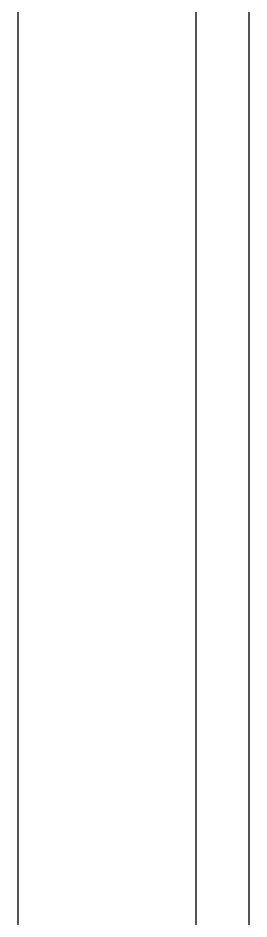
# Model space of a CAD drawing. Header units: millimetres. Extents: x 4688743 to 4806056, y -3017657 to -2960297.
# Drawn here: x 4752651.7 to 4752721.8, y -2967564.6 to -2967291.1 of the extents above; entities that cross this region are included whole.
import ezdxf

# ---------------------------------------------------------------- set-up
doc = ezdxf.new("R2010")
doc.units = ezdxf.units.MM
doc.header["$MEASUREMENT"] = 0
doc.layers.add('MATEL CLADDING', color=145, linetype='Continuous')
doc.layers.add('wall', color=4, linetype='Continuous')

msp = doc.modelspace()

# ---------------------------------------------------------------- linework, layer by layer
at = {"layer": 'MATEL CLADDING', "elevation": -3.5158106524e-06}
for points in [[(4752705.831782426, -2973389.642725721), (4752705.832337708, -2966811.469022971), (4752705.83308829, -2966811.469022971)], [(4752721.833089837, -2966811.469022971), (4752721.83257412, -2973389.642725721)]]:
    msp.add_lwpolyline(points, dxfattribs=at)
at = {"layer": 'wall'}
msp.add_line((4752652.012681871, -2973564.644233346, 0.0014447770258748), (4752651.74281651, -2965763.958695555, -0.0008783761970683), dxfattribs=at)

doc.saveas('drawing.dxf')
